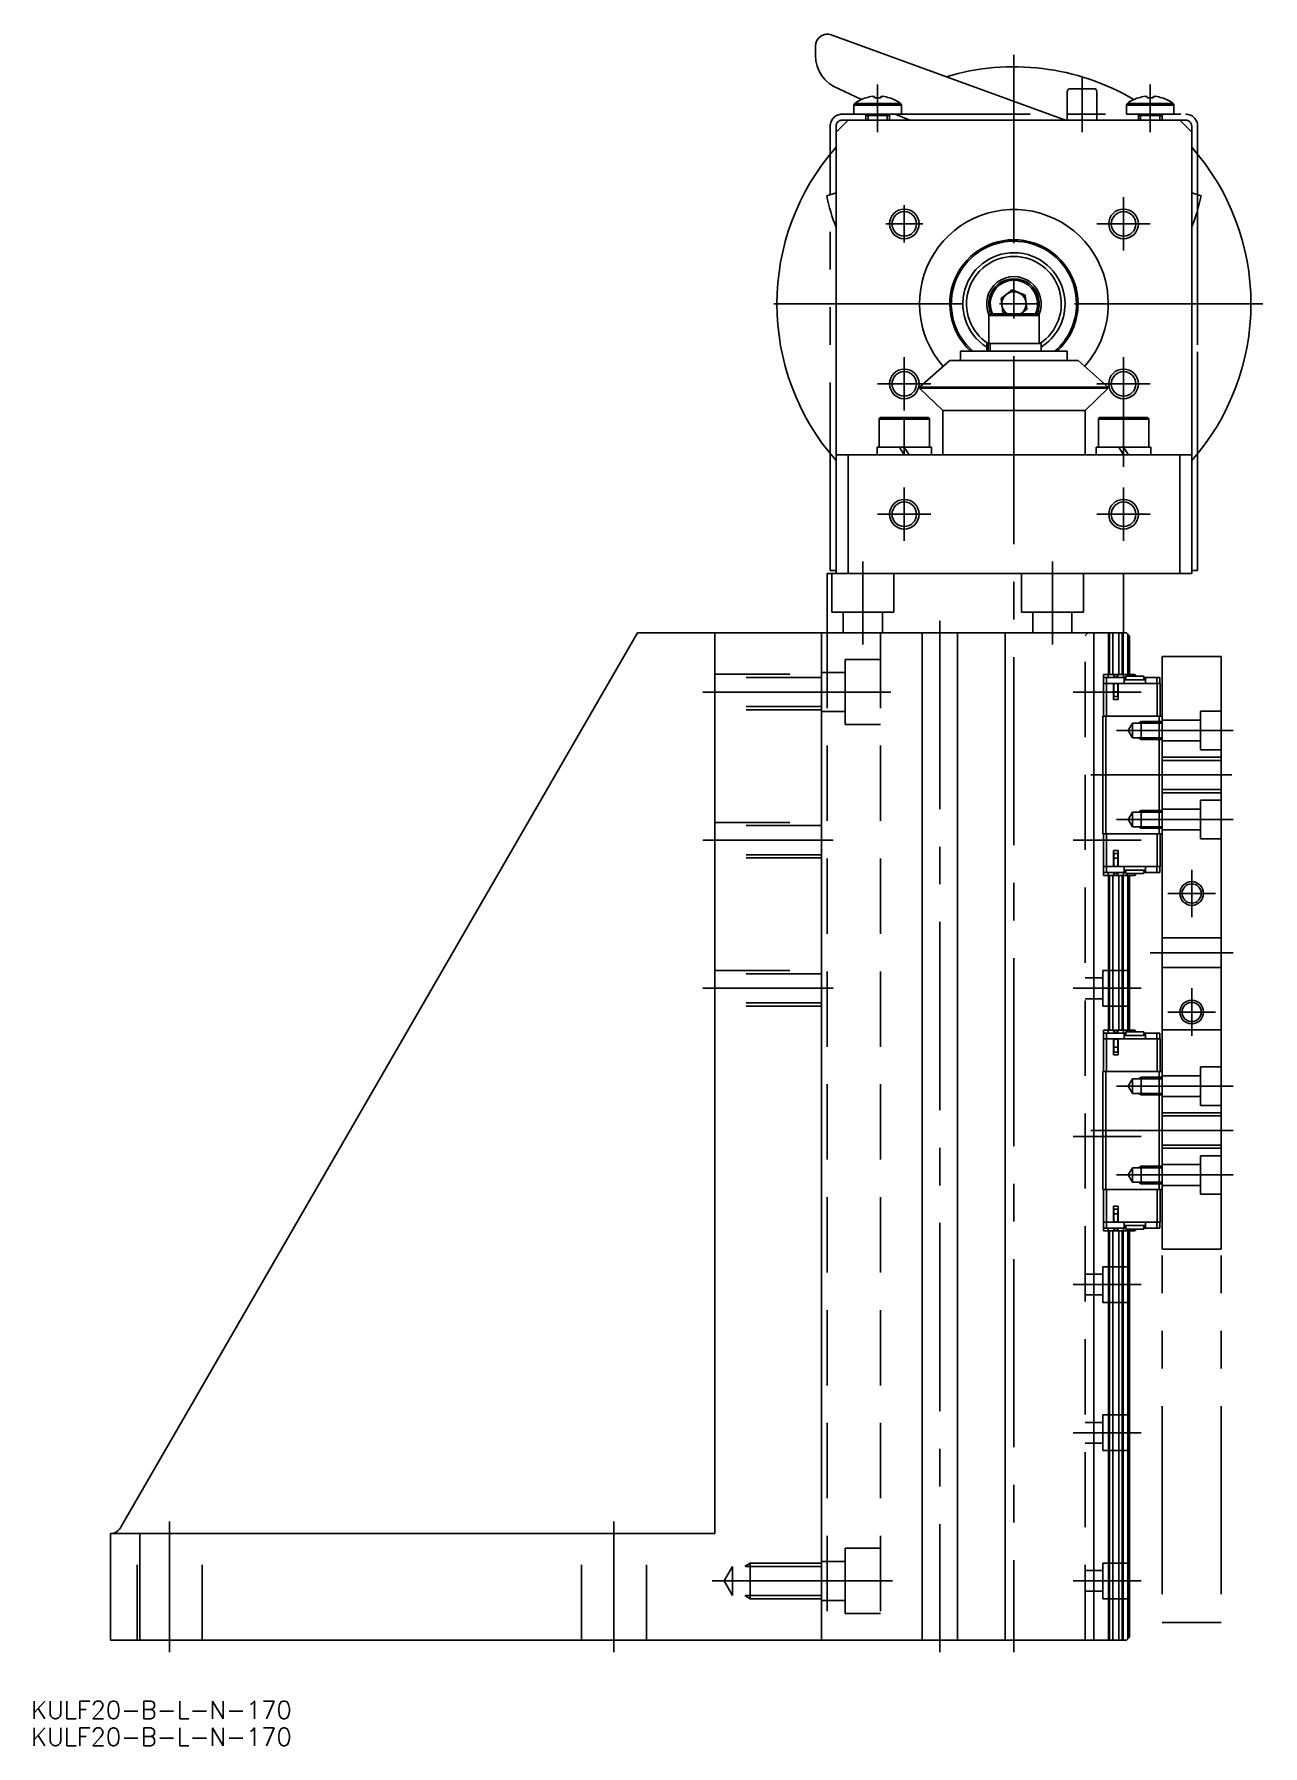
# Model space of a CAD drawing. Extents: x -165 to 353, y -418 to 149.
# Drawn here: x -165.4 to 42, y -417.8 to -129 of the extents above; entities that cross this region are included whole.
import ezdxf

# ---------------------------------------------------------------- set-up
doc = ezdxf.new("R2010")
doc.units = 0
for name, pattern in [('CENTER', [50.8, 31.75, -6.35, 6.35, -6.35]), ('DASHED', [19.05, 12.7, -6.35]), ('PHANTOM', [63.5, 31.75, -6.35, 6.35, -6.35, 6.35, -6.35])]:
    doc.linetypes.add(name, pattern=pattern)
doc.layers.get('0').update_dxf_attribs({"linetype": 'CONTINUOUS'})
doc.layers.add('CENTER', color=1, linetype='CENTER')
doc.styles.get("Standard").update_dxf_attribs({"font": 'txt.shx', "height": 3, "bigfont": 'bigfont.shx'})

# ---------------------------------------------------------------- blocks, each defined once
blk = doc.blocks.new('*U3')
at = {"color": 7, "linetype": 'CONTINUOUS'}
blk.add_text('KULF20-B-L-N-170', height=3, dxfattribs=at).set_placement((-165.87, -413.27))
blk = doc.blocks.new('*U4')
at = {"color": 7, "linetype": 'CONTINUOUS'}
blk.add_text('KULF20-B-L-N-170', height=3, dxfattribs=at).set_placement((-165.87, -417.82))

msp = doc.modelspace()

# ---------------------------------------------------------------- linework, layer by layer
at = {"color": 7, "linetype": 'CONTINUOUS'}
for p, q in [((-30.82, -129.12), (8.69, -143.5)), ((-33.5, -132.58), (-33.5, -131)), ((-25.75, -140.01), (-29.55, -138.22)), ((13.5, -138.2), (9.5, -138.2)), ((-19, -140.96), (-27, -140.96)), ((-27, -140.96), (-27, -142.5)), ((-19.15, -140.67), (-26.85, -140.67)), ((-24.99, -139.71), (-24.98, -139.73)), ((-23.52, -139.48), (-23.87, -139.48)), ((-23.52, -139.73), (-23.52, -139.48)), ((-22.49, -139.48), (-22.49, -139.73)), ((-22.13, -139.48), (-22.49, -139.48)), ((-21.02, -139.73), (-21.01, -139.71)), ((-19, -140.96), (-19, -142.5)), ((9, -138.7), (9, -142.5)), ((14, -138.7), (14, -143.5)), ((19, -140.96), (27, -140.96)), ((19, -140.96), (19, -142.48)), ((19.15, -140.67), (26.85, -140.67)), ((21.02, -139.73), (21.01, -139.71)), ((22.13, -139.48), (22.48, -139.48)), ((22.48, -139.48), (22.48, -139.73)), ((23.51, -139.73), (23.51, -139.48)), ((23.51, -139.48), (23.87, -139.48)), ((24.99, -139.71), (24.98, -139.73)), ((27, -140.96), (27, -142.49)), ((-30, -145.5), (-28, -143.5)), ((28, -143.5), (-28, -143.5)), ((-19, -142.5), (-27, -142.5)), ((-25, -142.7), (-25, -143.5)), ((-25, -142.7), (-21, -142.7)), ((-21, -142.7), (-21, -143.5)), ((-17.57, -143.5), (-20.04, -142.5)), ((9, -142.5), (9, -143.5)), ((19, -142.5), (27, -142.5)), ((21, -142.7), (21, -143.5)), ((25, -142.7), (21, -142.7)), ((25, -142.7), (25, -143.5)), ((28, -143.5), (30, -145.5)), ((-30, -200), (-30, -145.5)), ((30, -200), (30, -145.5)), ((-30, -155.77), (-31.58, -156.27)), ((30, -155.77), (31.58, -156.27)), ((-2.18, -173.6), (-0.31, -172.16)), ((-0.31, -172.16), (1.87, -173.06)), ((2.18, -175.4), (1.87, -173.06)), ((-2.18, -173.6), (-1.87, -175.94)), ((-1.23, -176.2), (-1.87, -175.94)), ((1.24, -176.12), (1.13, -176.2)), ((1.14, -176.2), (2.18, -175.4)), ((-4.25, -176.45), (-4.25, -181.2)), ((-4.25, -176.45), (4.25, -176.45)), ((4, -176.2), (-4, -176.2)), ((4.25, -176.45), (4.25, -181.2)), ((-4.6, -181.2), (-4.33, -181.2)), ((-4.6, -181.2), (-4.6, -182.5)), ((-4.03, -181.2), (-4.33, -181.2)), ((-4.33, -182.5), (-4.33, -181.2)), ((-4.03, -181.2), (4.6, -181.2)), ((-4.03, -182.5), (-4.03, -181.2)), ((4.6, -181.2), (4.6, -182.5)), ((-15.93, -188.57), (-10.82, -184.06)), ((10.82, -184.06), (-10.82, -184.06)), ((-9, -182.5), (9, -182.5)), ((-9, -184.06), (-9, -182.5)), ((9, -182.5), (9, -184.06)), ((15.92, -188.57), (10.82, -184.06)), ((15.92, -188.57), (-15.93, -188.57)), ((-15.93, -188.71), (-15.93, -188.57)), ((15.92, -188.71), (-15.93, -188.71)), ((-15.93, -188.71), (-12, -192.5)), ((15.92, -188.71), (12, -192.5)), ((15.92, -188.71), (15.92, -188.57)), ((12, -192.5), (-12, -192.5)), ((-12, -192.5), (-12, -200)), ((12, -192.5), (12, -200)), ((-22.75, -193.95), (-14.25, -193.95)), ((-22.75, -193.95), (-22.75, -198.7)), ((-14.5, -193.7), (-22.5, -193.7)), ((-14.25, -193.95), (-14.25, -198.7)), ((14.25, -193.95), (22.75, -193.95)), ((14.25, -193.95), (14.25, -198.7)), ((22.5, -193.7), (14.5, -193.7)), ((22.75, -193.95), (22.75, -198.7)), ((-13.9, -198.7), (-23.1, -198.7)), ((-23.1, -198.7), (-23.1, -200)), ((-19.31, -198.7), (-18.5, -200)), ((-18.5, -198.7), (-17.69, -200)), ((-13.9, -198.7), (-13.9, -200)), ((23.1, -198.7), (13.9, -198.7)), ((13.9, -198.7), (13.9, -200)), ((17.69, -198.7), (18.5, -200)), ((18.5, -198.7), (19.31, -200)), ((23.1, -198.7), (23.1, -200)), ((-30, -200), (-30, -220)), ((-28, -200), (-30, -200)), ((28, -200), (-28, -200)), ((-28, -220), (-28, -200)), ((28, -200), (28, -220)), ((30, -200), (28, -200)), ((30, -220), (30, -200)), ((-31.5, -220), (30, -220)), ((-31.5, -230), (-31.5, -220)), ((18.5, -220), (18.5, -230)), ((-150.67, -380.8), (-63.52, -230)), ((-63.52, -230), (-50.5, -230)), ((-63.52, -230), (-32.5, -230)), ((-50.5, -382), (-50.5, -230)), ((-50.5, -230), (-32.5, -230)), ((-32.5, -230), (-32.5, -400)), ((-32.5, -230), (-32.5, -400)), ((-32.5, -230), (19, -230)), ((-15.5, -230), (-15.5, -400)), ((-9.5, -230), (-9.5, -400)), ((-1.5, -230), (-1.5, -400)), ((12.5, -230), (12, -230)), ((12, -230), (12.49, -230)), ((12.49, -230), (15.95, -230)), ((15.95, -230), (12.5, -230)), ((13.5, -230), (13.5, -400)), ((15.94, -237.05), (15.94, -230)), ((18.55, -230), (15.95, -230)), ((15.95, -230), (18.5, -230)), ((16.15, -237.05), (16.15, -230)), ((16.7, -237.05), (16.7, -230)), ((17.7, -237.05), (17.7, -230)), ((18.25, -237.05), (18.25, -230)), ((18.46, -237.05), (18.46, -230)), ((18.5, -230), (18.55, -230)), ((19.5, -230.5), (19, -230)), ((19.2, -237.05), (19.2, -230.2)), ((19.5, -237.05), (19.5, -230.5)), ((25, -234), (25, -334)), ((35, -234), (25, -234)), ((35, -234), (35, -334)), ((35, -234), (35, -329)), ((15.1, -237.05), (15.89, -237.05)), ((15.1, -237.55), (15.1, -237.05)), ((15.1, -237.55), (15.1, -238.55)), ((15.6, -237.55), (15.1, -237.55)), ((15.1, -238.55), (15.1, -244.05)), ((15.6, -238.55), (15.1, -238.55)), ((15.6, -237.55), (15.6, -238.55)), ((18.6, -237.55), (15.6, -237.55)), ((15.6, -238.55), (15.6, -244.05)), ((16.8, -238.55), (15.6, -238.55)), ((15.89, -237.55), (15.89, -237.05)), ((15.89, -237.05), (16.76, -237.05)), ((17.02, -237.55), (16.76, -237.05)), ((16.76, -237.05), (16.85, -237.05)), ((16.8, -241.25), (16.8, -238.55)), ((17.6, -238.55), (16.8, -238.55)), ((16.8, -239.35), (16.85, -239.35)), ((17.11, -237.55), (16.85, -237.05)), ((16.85, -237.05), (17.55, -237.05)), ((16.85, -238.9), (16.85, -239.95)), ((17.11, -237.55), (17.11, -237.55)), ((17.29, -237.55), (17.55, -237.05)), ((17.38, -237.55), (17.64, -237.05)), ((17.55, -237.05), (17.64, -237.05)), ((17.55, -239.95), (17.55, -238.9)), ((17.55, -239.35), (17.6, -239.35)), ((24.2, -238.55), (17.6, -238.55)), ((17.6, -241.25), (17.6, -238.55)), ((17.64, -237.05), (18.51, -237.05)), ((18.51, -237.05), (19.13, -237.05)), ((18.51, -237.55), (18.51, -237.05)), ((18.6, -237.55), (18.9, -237.55)), ((18.6, -237.55), (18.6, -238.55)), ((22.2, -237.95), (18.6, -237.95)), ((18.9, -237.35), (18.9, -237.95)), ((21.9, -237.35), (18.9, -237.35)), ((19.13, -237.05), (19.13, -237.35)), ((20.43, -237.05), (19.13, -237.05)), ((20.43, -237.05), (20.61, -237.35)), ((21.9, -237.95), (21.9, -237.35)), ((21.9, -237.55), (22.2, -237.55)), ((22.2, -237.55), (22.2, -238.55)), ((24.1, -237.55), (22.2, -237.55)), ((24.6, -237.55), (24.1, -237.55)), ((24.1, -237.55), (24.1, -238.55)), ((24.7, -238.55), (24.2, -238.55)), ((24.2, -238.55), (24.2, -244.05)), ((24.6, -237.55), (24.6, -238.55)), ((24.7, -238.55), (24.7, -244.05)), ((16.8, -239.81), (16.85, -239.81)), ((16.8, -241.25), (17.6, -241.25)), ((16.85, -239.95), (17.2, -239.95)), ((16.85, -239.95), (16.85, -240.75)), ((16.85, -240.75), (17.2, -240.75)), ((17.2, -239.95), (17.55, -239.95)), ((17.2, -240.75), (17.55, -240.75)), ((17.55, -239.81), (17.6, -239.81)), ((17.55, -240.75), (17.55, -239.95)), ((15, -263.95), (15, -244.05)), ((15.5, -244.05), (15, -244.05)), ((24.5, -244.05), (15.5, -244.05)), ((15.5, -263.95), (15.5, -244.05)), ((24.5, -263.95), (24.5, -244.05)), ((25, -244.05), (24.5, -244.05)), ((25, -263.95), (25, -244.05)), ((15.5, -263.95), (15, -263.95)), ((15.1, -269.45), (15.1, -263.95)), ((24.5, -263.95), (15.5, -263.95)), ((15.6, -269.45), (15.6, -263.95)), ((24.2, -269.45), (24.2, -263.95)), ((25, -263.95), (24.5, -263.95)), ((24.7, -269.45), (24.7, -263.95)), ((16.8, -266.75), (17.6, -266.75)), ((16.8, -266.75), (16.8, -269.45)), ((16.8, -268.19), (16.85, -268.19)), ((16.85, -267.25), (16.85, -268.05)), ((17.2, -267.25), (16.85, -267.25)), ((17.2, -268.05), (16.85, -268.05)), ((16.85, -268.05), (16.85, -269.1)), ((17.55, -267.25), (17.2, -267.25)), ((17.55, -268.05), (17.2, -268.05)), ((17.55, -268.05), (17.55, -267.25)), ((17.55, -269.1), (17.55, -268.05)), ((17.55, -268.19), (17.6, -268.19)), ((17.6, -266.75), (17.6, -269.45)), ((15.1, -270.45), (15.1, -269.45)), ((15.6, -269.45), (15.1, -269.45)), ((15.1, -270.45), (15.1, -270.95)), ((15.6, -270.45), (15.1, -270.45)), ((15.1, -270.95), (15.89, -270.95)), ((15.6, -270.45), (15.6, -269.45)), ((16.8, -269.45), (15.6, -269.45)), ((18.6, -270.45), (15.6, -270.45)), ((15.89, -270.45), (15.89, -270.95)), ((15.89, -270.95), (16.76, -270.95)), ((15.94, -270.95), (15.94, -297.05)), ((16.15, -270.95), (16.15, -297.05)), ((16.7, -270.95), (16.7, -297.05)), ((17.02, -270.45), (16.76, -270.95)), ((16.76, -270.95), (16.85, -270.95)), ((16.8, -268.65), (16.85, -268.65)), ((17.6, -269.45), (16.8, -269.45)), ((17.11, -270.45), (16.85, -270.95)), ((16.85, -270.95), (17.55, -270.95)), ((17.11, -270.45), (17.11, -270.45)), ((17.29, -270.45), (17.55, -270.95)), ((17.38, -270.45), (17.64, -270.95)), ((17.55, -268.65), (17.6, -268.65)), ((17.55, -270.95), (17.64, -270.95)), ((24.2, -269.45), (17.6, -269.45)), ((17.64, -270.95), (18.51, -270.95)), ((17.7, -270.95), (17.7, -297.05)), ((18.25, -270.95), (18.25, -297.05)), ((18.46, -270.95), (18.46, -297.05)), ((18.51, -270.45), (18.51, -270.95)), ((18.51, -270.95), (19.13, -270.95)), ((18.6, -270.45), (18.6, -269.45)), ((22.2, -270.05), (18.6, -270.05)), ((18.6, -270.45), (18.9, -270.45)), ((18.9, -270.05), (18.9, -270.65)), ((21.9, -270.65), (18.9, -270.65)), ((19.13, -270.95), (19.13, -270.65)), ((20.43, -270.95), (19.13, -270.95)), ((19.2, -270.95), (19.2, -297.05)), ((19.5, -270.95), (19.5, -297.05)), ((20.43, -270.95), (20.61, -270.65)), ((21.9, -270.65), (21.9, -270.05)), ((21.9, -270.45), (22.2, -270.45)), ((22.2, -270.45), (22.2, -269.45)), ((24.1, -270.45), (22.2, -270.45)), ((24.1, -270.45), (24.1, -269.45)), ((24.6, -270.45), (24.1, -270.45)), ((24.7, -269.45), (24.2, -269.45)), ((24.6, -270.45), (24.6, -269.45)), ((15.1, -297.05), (15.89, -297.05)), ((15.1, -297.55), (15.1, -297.05)), ((15.89, -297.05), (16.76, -297.05)), ((15.89, -297.55), (15.89, -297.05)), ((17.02, -297.55), (16.76, -297.05)), ((16.76, -297.05), (16.85, -297.05)), ((17.11, -297.55), (16.85, -297.05)), ((16.85, -297.05), (17.55, -297.05)), ((17.29, -297.55), (17.55, -297.05)), ((17.38, -297.55), (17.64, -297.05)), ((17.55, -297.05), (17.64, -297.05)), ((17.64, -297.05), (18.51, -297.05)), ((18.51, -297.05), (19.13, -297.05)), ((18.51, -297.55), (18.51, -297.05)), ((18.9, -297.35), (18.9, -297.95)), ((21.9, -297.35), (18.9, -297.35)), ((19.13, -297.05), (19.13, -297.35)), ((20.43, -297.05), (19.13, -297.05)), ((20.43, -297.05), (20.61, -297.35)), ((21.9, -297.95), (21.9, -297.35)), ((15.1, -297.55), (15.1, -298.55)), ((15.6, -297.55), (15.1, -297.55)), ((15.6, -298.55), (15.1, -298.55)), ((15.1, -298.55), (15.1, -304.05)), ((15.6, -297.55), (15.6, -298.55)), ((18.6, -297.55), (15.6, -297.55)), ((16.8, -298.55), (15.6, -298.55)), ((15.6, -298.55), (15.6, -304.05)), ((17.6, -298.55), (16.8, -298.55)), ((16.8, -301.25), (16.8, -298.55)), ((16.8, -299.35), (16.85, -299.35)), ((16.8, -299.81), (16.85, -299.81)), ((16.85, -298.9), (16.85, -299.95)), ((16.85, -299.95), (17.2, -299.95)), ((16.85, -299.95), (16.85, -300.75)), ((17.11, -297.55), (17.11, -297.55)), ((17.2, -299.95), (17.55, -299.95)), ((17.55, -299.95), (17.55, -298.9)), ((17.55, -299.35), (17.6, -299.35)), ((17.55, -299.81), (17.6, -299.81)), ((17.55, -300.75), (17.55, -299.95)), ((24.2, -298.55), (17.6, -298.55)), ((17.6, -301.25), (17.6, -298.55)), ((18.6, -297.55), (18.9, -297.55)), ((18.6, -297.55), (18.6, -298.55)), ((22.2, -297.95), (18.6, -297.95)), ((21.9, -297.55), (22.2, -297.55)), ((22.2, -297.55), (22.2, -298.55)), ((24.1, -297.55), (22.2, -297.55)), ((24.6, -297.55), (24.1, -297.55)), ((24.1, -297.55), (24.1, -298.55)), ((24.7, -298.55), (24.2, -298.55)), ((24.2, -298.55), (24.2, -304.05)), ((24.6, -297.55), (24.6, -298.55)), ((24.7, -298.55), (24.7, -304.05)), ((16.8, -301.25), (17.6, -301.25)), ((16.85, -300.75), (17.2, -300.75)), ((17.2, -300.75), (17.55, -300.75)), ((15, -323.95), (15, -304.05)), ((15.5, -304.05), (15, -304.05)), ((24.5, -304.05), (15.5, -304.05)), ((15.5, -323.95), (15.5, -304.05)), ((24.5, -323.95), (24.5, -304.05)), ((25, -304.05), (24.5, -304.05)), ((25, -323.95), (25, -304.05)), ((15.5, -323.95), (15, -323.95)), ((15.1, -329.45), (15.1, -323.95)), ((24.5, -323.95), (15.5, -323.95)), ((15.6, -329.45), (15.6, -323.95)), ((24.2, -329.45), (24.2, -323.95)), ((25, -323.95), (24.5, -323.95)), ((24.7, -329.45), (24.7, -323.95)), ((16.8, -326.75), (16.8, -329.45)), ((16.8, -326.75), (17.6, -326.75)), ((16.8, -328.19), (16.85, -328.19)), ((16.8, -328.65), (16.85, -328.65)), ((17.2, -327.25), (16.85, -327.25)), ((16.85, -327.25), (16.85, -328.05)), ((17.2, -328.05), (16.85, -328.05)), ((16.85, -328.05), (16.85, -329.1)), ((17.55, -327.25), (17.2, -327.25)), ((17.55, -328.05), (17.2, -328.05)), ((17.55, -328.05), (17.55, -327.25)), ((17.55, -329.1), (17.55, -328.05)), ((17.55, -328.19), (17.6, -328.19)), ((17.55, -328.65), (17.6, -328.65)), ((17.6, -326.75), (17.6, -329.45)), ((35, -334), (35, -329)), ((15.6, -329.45), (15.1, -329.45)), ((15.1, -330.45), (15.1, -329.45)), ((15.6, -330.45), (15.1, -330.45)), ((15.1, -330.45), (15.1, -330.95)), ((15.1, -330.95), (15.89, -330.95)), ((16.8, -329.45), (15.6, -329.45)), ((15.6, -330.45), (15.6, -329.45)), ((18.6, -330.45), (15.6, -330.45)), ((15.89, -330.45), (15.89, -330.95)), ((15.89, -330.95), (16.76, -330.95)), ((15.94, -400), (15.94, -330.95)), ((16.15, -400), (16.15, -330.95)), ((16.7, -400), (16.7, -330.95)), ((17.02, -330.45), (16.76, -330.95)), ((16.76, -330.95), (16.85, -330.95)), ((17.6, -329.45), (16.8, -329.45)), ((17.11, -330.45), (16.85, -330.95)), ((16.85, -330.95), (17.55, -330.95)), ((17.11, -330.45), (17.11, -330.45)), ((17.29, -330.45), (17.55, -330.95)), ((17.38, -330.45), (17.64, -330.95)), ((17.55, -330.95), (17.64, -330.95)), ((24.2, -329.45), (17.6, -329.45)), ((17.64, -330.95), (18.51, -330.95)), ((17.7, -400), (17.7, -330.95)), ((18.25, -400), (18.25, -330.95)), ((18.46, -400), (18.46, -330.95)), ((18.51, -330.45), (18.51, -330.95)), ((18.51, -330.95), (19.13, -330.95)), ((18.6, -330.45), (18.6, -329.45)), ((22.2, -330.05), (18.6, -330.05)), ((18.6, -330.45), (18.9, -330.45)), ((18.9, -330.05), (18.9, -330.65)), ((21.9, -330.65), (18.9, -330.65)), ((19.13, -330.95), (19.13, -330.65)), ((20.43, -330.95), (19.13, -330.95)), ((19.2, -399.8), (19.2, -330.95)), ((19.5, -399.5), (19.5, -330.95)), ((20.43, -330.95), (20.61, -330.65)), ((21.9, -330.65), (21.9, -330.05)), ((21.9, -330.45), (22.2, -330.45)), ((22.2, -330.45), (22.2, -329.45)), ((24.1, -330.45), (22.2, -330.45)), ((24.1, -330.45), (24.1, -329.45)), ((24.6, -330.45), (24.1, -330.45)), ((24.7, -329.45), (24.2, -329.45)), ((24.6, -330.45), (24.6, -329.45)), ((35, -334), (25, -334)), ((-152.5, -382), (-152.5, -400)), ((-147.5, -382), (-152.5, -382)), ((-147.5, -382), (-50.5, -382)), ((-147.5, -400), (-147.5, -382)), ((-147.5, -382), (-147.5, -400)), ((-152.5, -400), (-147.5, -400)), ((-32.5, -400), (-147.5, -400)), ((-32.5, -400), (19, -400)), ((19.5, -399.5), (19, -400))]:
    msp.add_line(p, q, dxfattribs=at)
at = {"color": 3, "linetype": 'PHANTOM'}
for p, q in [((-29, -142.5), (29, -142.5)), ((-29, -143.5), (29, -143.5)), ((29, -143.5), (-29, -143.5)), ((-31, -219.5), (-31, -144.5)), ((-30, -219.5), (-30, -144.5)), ((-30, -144.5), (-30, -219.5)), ((30, -144.5), (30, -219.5)), ((30, -219.5), (30, -144.5)), ((31, -219.5), (31, -144.5)), ((31, -144.5), (31, -219.5)), ((-31, -219.5), (-30, -219.5)), ((31, -219.5), (30, -219.5)), ((25, -297), (25, -397)), ((35, -297), (25, -297)), ((35, -297), (35, -397)), ((35, -397), (25, -397))]:
    msp.add_line(p, q, dxfattribs=at)
at = {"color": 3, "linetype": 'CONTINUOUS'}
for p, q in [((-24.62, -142.7), (-24.62, -143.5)), ((-21.38, -142.7), (-21.38, -143.5)), ((21.38, -142.7), (21.38, -143.5)), ((24.62, -142.7), (24.62, -143.5))]:
    msp.add_line(p, q, dxfattribs=at)
at = {"color": 3, "linetype": 'DASHED'}
for p, q in [((-30.75, -226.5), (-30.75, -220)), ((-20.25, -226.5), (-20.25, -220)), ((1.25, -226.5), (1.25, -220)), ((11.75, -226.5), (11.75, -220)), ((-30.75, -226.5), (-20.25, -226.5)), ((-28.8, -230), (-28.8, -226.5)), ((-22.2, -230), (-22.2, -226.5)), ((1.25, -226.5), (11.75, -226.5)), ((3.2, -230), (3.2, -226.5)), ((9.8, -230), (9.8, -226.5)), ((-31.5, -230), (-31.5, -400)), ((-22.5, -230), (-22.5, -400)), ((12, -400), (12, -230)), ((12.5, -230), (12, -230.5)), ((13.5, -230), (12.5, -230)), ((-28.5, -236.7), (-32.5, -236.7)), ((-22.5, -234.5), (-28.5, -234.5)), ((-28.5, -234.5), (-28.5, -243.3)), ((-50.5, -237), (-32.5, -237)), ((-32.5, -237.54), (-50.5, -237.54)), ((-32.5, -242.46), (-50.5, -242.46)), ((-32.5, -243), (-50.5, -243)), ((-32.5, -243.3), (-28.5, -243.3)), ((-28.5, -243.3), (-28.5, -245.5)), ((20, -245.27), (19.29, -246.5)), ((25, -245.27), (20, -245.27)), ((20, -247.73), (20, -245.27)), ((21.5, -245), (21.03, -245.27)), ((25, -245), (21.5, -245)), ((21.5, -245), (21.5, -248)), ((31.5, -244.75), (25, -244.75)), ((31.5, -249.75), (31.5, -243.25)), ((35, -243.25), (31.5, -243.25)), ((-28.5, -245.5), (-22.5, -245.5)), ((20, -247.73), (19.29, -246.5)), ((25, -247.73), (20, -247.73)), ((21.5, -248), (21.03, -247.73)), ((25, -248), (21.5, -248)), ((31.5, -248.25), (25, -248.25)), ((35, -251), (25, -251)), ((35, -249.75), (31.5, -249.75)), ((25, -251.54), (35, -251.54)), ((35, -256.46), (25, -256.46)), ((35, -257), (25, -257)), ((31.5, -259.75), (25, -259.75)), ((35, -258.25), (31.5, -258.25)), ((31.5, -264.75), (31.5, -258.25)), ((-50.5, -262), (-32.5, -262)), ((-32.5, -262.54), (-50.5, -262.54)), ((20, -260.27), (19.29, -261.5)), ((20, -262.73), (19.29, -261.5)), ((25, -260.27), (20, -260.27)), ((20, -262.73), (20, -260.27)), ((25, -262.73), (20, -262.73)), ((21.5, -260), (21.03, -260.27)), ((21.5, -263), (21.03, -262.73)), ((25, -260), (21.5, -260)), ((21.5, -260), (21.5, -263)), ((25, -263), (21.5, -263)), ((31.5, -263.25), (25, -263.25)), ((35, -264.75), (31.5, -264.75)), ((-32.5, -267.46), (-50.5, -267.46)), ((-32.5, -268), (-50.5, -268)), ((35, -281.5), (25, -281.5)), ((-50.5, -287), (-32.5, -287)), ((-32.5, -287.54), (-50.5, -287.54)), ((15, -288.25), (12, -288.25)), ((19.5, -287), (15, -287)), ((15, -287), (15, -293)), ((35, -286.5), (25, -286.5)), ((-32.5, -292.46), (-50.5, -292.46)), ((-32.5, -293), (-50.5, -293)), ((15, -291.75), (12, -291.75)), ((19.5, -293), (15, -293)), ((31.5, -309.75), (31.5, -303.25)), ((35, -303.25), (31.5, -303.25)), ((20, -305.27), (19.29, -306.5)), ((25, -305.27), (20, -305.27)), ((20, -307.73), (20, -305.27)), ((21.5, -305), (21.03, -305.27)), ((25, -305), (21.5, -305)), ((21.5, -305), (21.5, -308)), ((31.5, -304.75), (25, -304.75)), ((20, -307.73), (19.29, -306.5)), ((25, -307.73), (20, -307.73)), ((21.5, -308), (21.03, -307.73)), ((25, -308), (21.5, -308)), ((31.5, -308.25), (25, -308.25)), ((35, -311), (25, -311)), ((35, -311.54), (25, -311.54)), ((35, -309.75), (31.5, -309.75)), ((25, -316.46), (35, -316.46)), ((35, -317), (25, -317)), ((20, -320.27), (19.29, -321.5)), ((20, -322.73), (20, -320.27)), ((25, -320.27), (20, -320.27)), ((21.5, -320), (21.03, -320.27)), ((21.5, -320), (21.5, -323)), ((25, -320), (21.5, -320)), ((31.5, -319.75), (25, -319.75)), ((31.5, -324.75), (31.5, -318.25)), ((35, -318.25), (31.5, -318.25)), ((20, -322.73), (19.29, -321.5)), ((25, -322.73), (20, -322.73)), ((21.5, -323), (21.03, -322.73)), ((25, -323), (21.5, -323)), ((31.5, -323.25), (25, -323.25)), ((35, -324.75), (31.5, -324.75)), ((19.5, -337), (15, -337)), ((15, -343), (15, -337)), ((15, -338.25), (12, -338.25)), ((15, -341.75), (12, -341.75)), ((19.5, -343), (15, -343)), ((15, -363.25), (12, -363.25)), ((19.5, -362), (15, -362)), ((15, -368), (15, -362)), ((15, -366.75), (12, -366.75)), ((19.5, -368), (15, -368)), ((-148, -400), (-148, -382)), ((-137, -400), (-137, -382)), ((-73, -400), (-73, -382)), ((-62, -400), (-62, -382)), ((-44.5, -387), (-45.44, -387.54)), ((-44.5, -387), (-32.5, -387)), ((-44.5, -387), (-44.5, -393)), ((-28.5, -386.7), (-32.5, -386.7)), ((-22.5, -384.5), (-28.5, -384.5)), ((-28.5, -384.5), (-28.5, -393.3)), ((19.5, -387), (15, -387)), ((15, -393), (15, -387)), ((-47.5, -387.54), (-48.92, -390)), ((-32.5, -387.54), (-47.5, -387.54)), ((-47.5, -392.46), (-47.5, -387.54)), ((15, -388.25), (12, -388.25)), ((-47.5, -392.46), (-48.92, -390)), ((-32.5, -392.46), (-47.5, -392.46)), ((-44.5, -393), (-45.44, -392.46)), ((15, -391.75), (12, -391.75)), ((-32.5, -393), (-44.5, -393)), ((-32.5, -393.3), (-28.5, -393.3)), ((-28.5, -393.3), (-28.5, -395.5)), ((-28.5, -395.5), (-22.5, -395.5)), ((19.5, -393), (15, -393)), ((13.5, -400), (12, -400))]:
    msp.add_line(p, q, dxfattribs=at)
at = {"color": 3, "linetype": 'CONTINUOUS'}
for centre, radius in [((-18.5, -161), 2.5), ((18.5, -161), 2.5), ((-18.5, -188), 2.5), ((18.5, -188), 2.5), ((-18.5, -210), 2.5), ((18.5, -210), 2.5), ((30, -274), 2), ((30, -294), 2)]:
    msp.add_circle(centre, radius, dxfattribs=at)
at = {"color": 7, "linetype": 'CONTINUOUS'}
for centre, radius in [((-18.5, -161), 2.07), ((18.5, -161), 2.07), ((-18.5, -188), 2.07), ((18.5, -188), 2.07), ((-18.5, -210), 2.07), ((18.5, -210), 2.07), ((30, -274), 1.62), ((30, -294), 1.62)]:
    msp.add_circle(centre, radius, dxfattribs=at)
for centre, radius, start, end in [((-31.5, -131), 2, 70, 180), ((-27.5, -132.58), 6, 180, 250), ((0, -174.5), 40, 59.5764, 106.6233), ((9.5, -138.7), 0.5, 90, 180), ((13.5, -138.7), 0.5, 0, 90), ((-26.64, -140.96), 0.36, 126.3584, 180), ((-23, -145.9), 6.5, 107.8626, 126.3584), ((-23, -145.9), 6.48, 97.6968, 107.8351), ((-23, -146.89), 7.18, 85.8857, 94.1143), ((-23, -145.9), 6.48, 72.1649, 82.3032), ((-23, -145.9), 6.5, 53.6416, 72.1374), ((-19.36, -140.96), 0.36, 0, 53.6416), ((19.36, -140.96), 0.36, 126.3584, 180), ((23, -145.9), 6.5, 107.8626, 126.3584), ((23, -145.9), 6.48, 97.6968, 107.8351), ((23, -146.89), 7.18, 85.8857, 94.1143), ((23, -145.9), 6.48, 72.1649, 82.3032), ((23, -145.9), 6.5, 53.6416, 72.1374), ((26.64, -140.96), 0.36, 0, 53.6416), ((-25.2, -142.7), 0.2, 0, 90), ((-20.8, -142.7), 0.2, 90, 180), ((20.8, -142.7), 0.2, 0, 90), ((25.2, -142.7), 0.2, 90, 180), ((0, -174.5), 40, 138.5904, 221.4096), ((0, -174.5), 40, 0, 41.4096), ((-5.73, -151.5), 26.28, 190.4514, 202.5815), ((0, -174.5), 15.93, 0, 221.4611), ((5.73, -151.5), 26.28, 337.4185, 349.5486), ((0, -174.5), 10.82, 0, 227.6756), ((0, -174.5), 10.57, 0, 229.1786), ((0, -174.5), 8.63, 0, 237.7963), ((0, -174.5), 8, 303.1229, 236.8771), ((0, -174.5), 4.6, 336.5437, 203.4563), ((0, -174.5), 4.25, 336.4218, 203.5782), ((0, -174.5), 4, 334.8493, 205.1507), ((0, -174.5), 2.04, 127.5517, 187.5517), ((0, -174.5), 2.04, 67.5517, 127.5517), ((0, -174.5), 2.04, 7.5517, 67.5517), ((0, -174.5), 2.04, 187.5517, 236.3582), ((0, -174.5), 2.04, 307.5517, 7.5517), ((0, -174.5), 8.63, 302.2037, 0), ((0, -174.5), 10.57, 310.8214, 0), ((0, -174.5), 10.82, 312.3244, 0), ((0, -174.5), 15.93, 318.7504, 0), ((0, -174.5), 40, 318.5904, 0), ((-4, -176.45), 0.25, 90, 180), ((4, -176.45), 0.25, 0, 90), ((-22.5, -193.95), 0.25, 90, 180), ((-14.5, -193.95), 0.25, 0, 90), ((14.5, -193.95), 0.25, 90, 180), ((22.5, -193.95), 0.25, 0, 90), ((17.2, -238.9), 0.35, 90, 180), ((17.2, -238.9), 0.35, 0, 90), ((17.2, -269.1), 0.35, 180, 270), ((17.2, -269.1), 0.35, 270, 0), ((17.2, -298.9), 0.35, 90, 180), ((17.2, -298.9), 0.35, 0, 90), ((17.2, -329.1), 0.35, 180, 270), ((17.2, -329.1), 0.35, 270, 0), ((-152.5, -380), 2, 270, 336.5392)]:
    msp.add_arc(centre, radius, start, end, dxfattribs=at)
at = {"color": 3, "linetype": 'PHANTOM'}
for centre, radius, start, end in [((-29, -144.5), 2, 90, 180), ((-29, -144.5), 1, 90, 180), ((29, -144.5), 2, 0, 90), ((29, -144.5), 1, 0, 90)]:
    msp.add_arc(centre, radius, start, end, dxfattribs=at)
at = {"layer": 'CENTER', "color": 1, "linetype": 'CENTER'}
for p, q in [((0, -132.5), (0, -402)), ((-23, -145.5), (-23, -137.48)), ((11.5, -145.5), (11.5, -136.2)), ((23, -145.5), (23, -137.48)), ((-18.5, -164.15), (-18.5, -157.85)), ((18.5, -165.5), (18.5, -156.5)), ((-15.39, -161), (-21.61, -161)), ((23, -161), (14, -161)), ((42, -174.5), (-42, -174.5)), ((-18.5, -192.5), (-18.5, -183.5)), ((18.5, -192.5), (18.5, -183.5)), ((-14, -188), (-23, -188)), ((23, -188), (14, -188)), ((18.5, -202), (18.5, -191.7)), ((-18.5, -200), (-18.5, -193.7)), ((-18.5, -214.5), (-18.5, -205.5)), ((18.5, -214.5), (18.5, -205.5)), ((-14, -210), (-23, -210)), ((23, -210), (14, -210)), ((-25.5, -218), (-25.5, -232)), ((6.5, -218), (6.5, -232)), ((-12.5, -228), (-12.5, -402)), ((-52.5, -240), (-20.5, -240)), ((21.5, -240), (10, -240)), ((26.5, -246.5), (17.29, -246.5)), ((25, -246.5), (37, -246.5)), ((26.5, -254), (13, -254)), ((25, -254), (36.75, -254)), ((26.5, -261.5), (17.29, -261.5)), ((25, -261.5), (37, -261.5)), ((-52.5, -265), (-30.5, -265)), ((21.5, -265), (10, -265)), ((30, -278), (30, -270)), ((26, -274), (34, -274)), ((37, -284), (23, -284)), ((-30.5, -290), (-52.5, -290)), ((21.5, -290), (10, -290)), ((30, -298), (30, -290)), ((26, -294), (34, -294)), ((26.5, -306.5), (17.29, -306.5)), ((25, -306.5), (37, -306.5)), ((26.5, -314), (13, -314)), ((25, -314), (37, -314)), ((21.5, -315), (10, -315)), ((26.5, -321.5), (17.29, -321.5)), ((25, -321.5), (37, -321.5)), ((21.5, -340), (10, -340)), ((21.5, -365), (10, -365)), ((-142.5, -380), (-142.5, -402)), ((-67.5, -380), (-67.5, -402)), ((-50.92, -390), (-20.5, -390)), ((21.5, -390), (10, -390))]:
    msp.add_line(p, q, dxfattribs=at)

# ---------------------------------------------------------------- block references
at = {"color": 7, "linetype": 'CONTINUOUS'}
for name in ['*U3', '*U4']:
    msp.add_blockref(name, (0, 0), dxfattribs=at)

doc.saveas('drawing.dxf')
